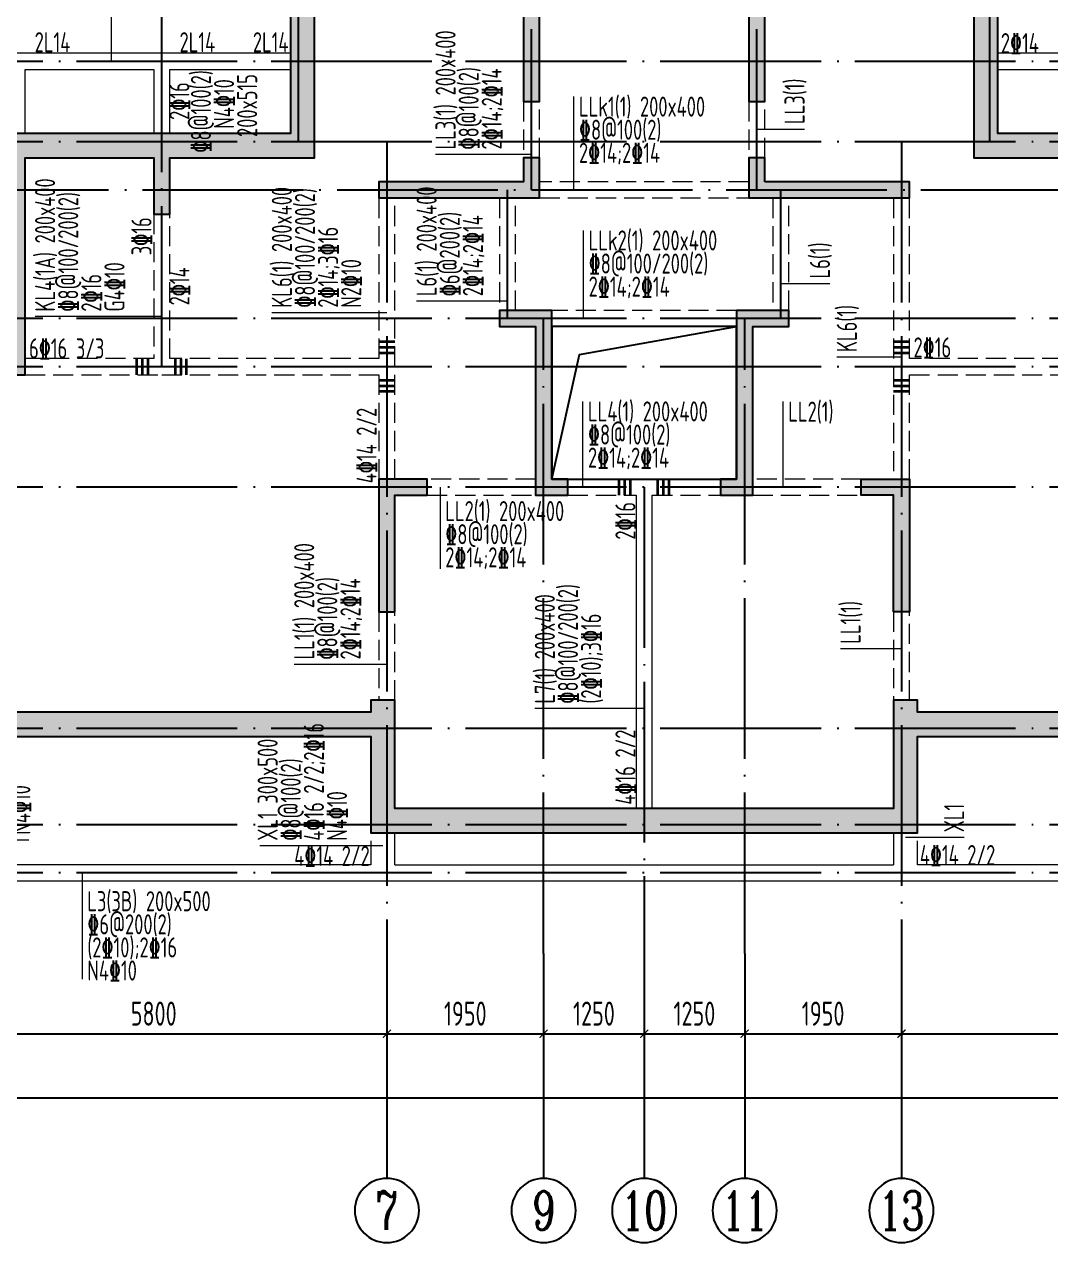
# Model space of a CAD drawing. Extents: x -668857 to 154266, y -275694 to 291306.
# Drawn here: x -104808 to -92044, y 189096 to 204256 of the extents above; entities that cross this region are included whole.
import ezdxf
from ezdxf.enums import TextEntityAlignment as Align

# ---------------------------------------------------------------- set-up
doc = ezdxf.new("R2010")
doc.units = 0
doc.header["$LTSCALE"] = 1000
doc.linetypes.add('DASH', pattern=[0.35, 0.25, -0.1])
doc.linetypes.add('DOTE', pattern=[2.42, 2, -0.2, 0.02, -0.2])
doc.layers.get('0').update_dxf_attribs({"linetype": 'CONTINUOUS'})
doc.layers.get('DEFPOINTS').update_dxf_attribs({"linetype": 'CONTINUOUS'})
for name, color, linetype in [('A-AXIS', 1, 'CONTINUOUS'), ('A-DOTE', 10, 'DOTE'), ('AXIS_NUM', 7, 'CONTINUOUS'), ('S-D洞口', 4, 'CONTINUOUS'), ('S-L主梁线', 4, 'DASH'), ('S-L梁编号', 6, 'CONTINUOUS'), ('S-L梁配筋', 7, 'CONTINUOUS'), ('S-Q墙填充', 252, 'CONTINUOUS'), ('S-Q墙实线', 6, 'CONTINUOUS'), ('S-Y一般标注', 3, 'CONTINUOUS')]:
    doc.layers.add(name, color=color, linetype=linetype)
doc.layers.add('梁附加箍筋', color=1, linetype='CONTINUOUS', lineweight=35)
doc.styles.add('TSSD_Axis', font='complex.shx', dxfattribs={"width": 0.7, "bigfont": 'hztxt.shx'})
doc.styles.add('TSSD_DIMENSION', font='Tssdeng.shx', dxfattribs={"width": 0.7, "bigfont": 'tssdchn.shx'})
doc.styles.add('TSSD_REIN', font='tssdeng.shx', dxfattribs={"width": 0.7, "height": 300, "bigfont": 'tssdchn.shx'})
doc.dimstyles.new('TSSD_100_100', dxfattribs={"dimtxt": 300, "dimasz": 100, "dimexe": 100, "dimexo": 250, "dimgap": 100, "dimtad": 1, "dimdec": 0, "dimzin": 0, "dimdsep": 46, "dimtxsty": 'TSSD_DIMENSION', "dimblk": 'ARCHTICK', "dimcen": 0, "dimdle": 100, "dimclrt": 7, "dimadec": 0, "dimazin": 0, "dimtfac": 1, "dimtdec": 0, "dimtix": 1, "dimtmove": 2, "dimatfit": 3, "dimldrblk": 'ARCHTICK', "dimfxl": 0, "dimtolj": 1, "dimtzin": 0, "dimarcsym": 0})

# ---------------------------------------------------------------- blocks, each defined once
blk = doc.blocks.new('_ArchTick')
at = {"color": 0, "linetype": 'ByBlock', "const_width": 0.15}
blk.add_lwpolyline([(-0.5, -0.5), (0.5, 0.5)], dxfattribs=at)
blk = doc.blocks.new('*D117')
at = {"layer": 'DEFPOINTS', "color": 0}
for p in [(8100, 3600), (13900, 3600), (13900, 2600)]:
    blk.add_point(p, dxfattribs=at)
at = {"layer": 'S-Y一般标注', "color": 0, "lineweight": -2}
for p, q in [((8100, 3350), (8100, 2500)), ((13900, 3350), (13900, 2500)), ((8000, 2600), (14000, 2600))]:
    blk.add_line(p, q, dxfattribs=at)
at = {"layer": 'S-Y一般标注', "color": 0, "lineweight": -2, "xscale": 100, "yscale": 100, "zscale": 100, "rotation": 180}
blk.add_blockref('_ArchTick', (8100, 2600), dxfattribs=at)
at = {"layer": 'S-Y一般标注', "color": 0, "lineweight": -2, "xscale": 100, "yscale": 100, "zscale": 100}
blk.add_blockref('_ArchTick', (13900, 2600), dxfattribs=at)
at = {"layer": 'S-Y一般标注', "color": 7, "insert": (11000, 2850), "char_height": 300, "attachment_point": 5, "style": 'TSSD_DIMENSION'}
blk.add_mtext('\\A1;5800', dxfattribs=at)
blk = doc.blocks.new('ts_axno')
at = {"color": 0, "linetype": 'ByBlock', "lineweight": -2}
blk.add_circle((0, 0), 0.5, dxfattribs=at)
at = {"color": 0, "linetype": 'ByBlock', "lineweight": -2, "style": 'TSSD_Axis', "width": 0.7}
blk.add_attdef('A', text='', height=0.6, dxfattribs=at).set_placement((0, 0), align=Align.MIDDLE_CENTER)
blk = doc.blocks.new('*D118')
at = {"layer": 'DEFPOINTS', "color": 0}
for p in [(18350, 3600), (20300, 3600), (20300, 2600)]:
    blk.add_point(p, dxfattribs=at)
at = {"layer": 'S-Y一般标注', "color": 0, "lineweight": -2}
for p, q in [((18350, 3350), (18350, 2500)), ((20300, 3350), (20300, 2500)), ((18250, 2600), (20400, 2600))]:
    blk.add_line(p, q, dxfattribs=at)
at = {"layer": 'S-Y一般标注', "color": 0, "lineweight": -2, "xscale": 100, "yscale": 100, "zscale": 100, "rotation": 180}
blk.add_blockref('_ArchTick', (18350, 2600), dxfattribs=at)
at = {"layer": 'S-Y一般标注', "color": 0, "lineweight": -2, "xscale": 100, "yscale": 100, "zscale": 100}
blk.add_blockref('_ArchTick', (20300, 2600), dxfattribs=at)
at = {"layer": 'S-Y一般标注', "color": 7, "insert": (19325, 2850), "char_height": 300, "attachment_point": 5, "style": 'TSSD_DIMENSION'}
blk.add_mtext('\\A1;1950', dxfattribs=at)
blk = doc.blocks.new('*D119')
at = {"layer": 'DEFPOINTS', "color": 0}
for p in [(20300, 3600), (26100, 3600), (26100, 2600)]:
    blk.add_point(p, dxfattribs=at)
at = {"layer": 'S-Y一般标注', "color": 0, "lineweight": -2}
for p, q in [((20300, 3350), (20300, 2500)), ((26100, 3350), (26100, 2500)), ((20200, 2600), (26200, 2600))]:
    blk.add_line(p, q, dxfattribs=at)
at = {"layer": 'S-Y一般标注', "color": 0, "lineweight": -2, "xscale": 100, "yscale": 100, "zscale": 100, "rotation": 180}
blk.add_blockref('_ArchTick', (20300, 2600), dxfattribs=at)
at = {"layer": 'S-Y一般标注', "color": 0, "lineweight": -2, "xscale": 100, "yscale": 100, "zscale": 100}
blk.add_blockref('_ArchTick', (26100, 2600), dxfattribs=at)
at = {"layer": 'S-Y一般标注', "color": 7, "insert": (23200, 2850), "char_height": 300, "attachment_point": 5, "style": 'TSSD_DIMENSION'}
blk.add_mtext('\\A1;5800', dxfattribs=at)
blk = doc.blocks.new('*D128')
at = {"layer": 'DEFPOINTS', "color": 0}
for p in [(4600, 3600), (54600, 3600), (54600, 1800)]:
    blk.add_point(p, dxfattribs=at)
at = {"layer": 'S-Y一般标注', "color": 0, "lineweight": -2}
for p, q in [((4600, 3350), (4600, 1700)), ((54600, 3350), (54600, 1700)), ((4500, 1800), (54700, 1800))]:
    blk.add_line(p, q, dxfattribs=at)
at = {"layer": 'S-Y一般标注', "color": 0, "lineweight": -2, "xscale": 100, "yscale": 100, "zscale": 100, "rotation": 180}
blk.add_blockref('_ArchTick', (4600, 1800), dxfattribs=at)
at = {"layer": 'S-Y一般标注', "color": 0, "lineweight": -2, "xscale": 100, "yscale": 100, "zscale": 100}
blk.add_blockref('_ArchTick', (54600, 1800), dxfattribs=at)
at = {"layer": 'S-Y一般标注', "color": 7, "insert": (29600, 2050), "char_height": 300, "attachment_point": 5, "style": 'TSSD_DIMENSION'}
blk.add_mtext('\\A1;50000', dxfattribs=at)
blk = doc.blocks.new('*D129')
at = {"layer": 'DEFPOINTS', "color": 0}
for p in [(13900, 3600), (15850, 3600), (15850, 2600)]:
    blk.add_point(p, dxfattribs=at)
at = {"layer": 'S-Y一般标注', "color": 0, "lineweight": -2}
for p, q in [((13900, 3350), (13900, 2500)), ((15850, 3350), (15850, 2500)), ((13800, 2600), (15950, 2600))]:
    blk.add_line(p, q, dxfattribs=at)
at = {"layer": 'S-Y一般标注', "color": 0, "lineweight": -2, "xscale": 100, "yscale": 100, "zscale": 100, "rotation": 180}
blk.add_blockref('_ArchTick', (13900, 2600), dxfattribs=at)
at = {"layer": 'S-Y一般标注', "color": 0, "lineweight": -2, "xscale": 100, "yscale": 100, "zscale": 100}
blk.add_blockref('_ArchTick', (15850, 2600), dxfattribs=at)
at = {"layer": 'S-Y一般标注', "color": 7, "insert": (14875, 2850), "char_height": 300, "attachment_point": 5, "style": 'TSSD_DIMENSION'}
blk.add_mtext('\\A1;1950', dxfattribs=at)
blk = doc.blocks.new('*D147')
at = {"layer": 'DEFPOINTS', "color": 0}
for p in [(15850, 3600), (17100, 3600), (17100, 2600)]:
    blk.add_point(p, dxfattribs=at)
at = {"layer": 'S-Y一般标注', "color": 0, "lineweight": -2}
for p, q in [((15850, 3350), (15850, 2500)), ((17100, 3350), (17100, 2500)), ((15750, 2600), (17200, 2600))]:
    blk.add_line(p, q, dxfattribs=at)
at = {"layer": 'S-Y一般标注', "color": 0, "lineweight": -2, "xscale": 100, "yscale": 100, "zscale": 100, "rotation": 180}
blk.add_blockref('_ArchTick', (15850, 2600), dxfattribs=at)
at = {"layer": 'S-Y一般标注', "color": 0, "lineweight": -2, "xscale": 100, "yscale": 100, "zscale": 100}
blk.add_blockref('_ArchTick', (17100, 2600), dxfattribs=at)
at = {"layer": 'S-Y一般标注', "color": 7, "insert": (16475, 2850), "char_height": 300, "attachment_point": 5, "style": 'TSSD_DIMENSION'}
blk.add_mtext('\\A1;1250', dxfattribs=at)
blk = doc.blocks.new('*D148')
at = {"layer": 'DEFPOINTS', "color": 0}
for p in [(17100, 3600), (18350, 3600), (18350, 2600)]:
    blk.add_point(p, dxfattribs=at)
at = {"layer": 'S-Y一般标注', "color": 0, "lineweight": -2}
for p, q in [((17100, 3350), (17100, 2500)), ((18350, 3350), (18350, 2500)), ((17000, 2600), (18450, 2600))]:
    blk.add_line(p, q, dxfattribs=at)
at = {"layer": 'S-Y一般标注', "color": 0, "lineweight": -2, "xscale": 100, "yscale": 100, "zscale": 100, "rotation": 180}
blk.add_blockref('_ArchTick', (17100, 2600), dxfattribs=at)
at = {"layer": 'S-Y一般标注', "color": 0, "lineweight": -2, "xscale": 100, "yscale": 100, "zscale": 100}
blk.add_blockref('_ArchTick', (18350, 2600), dxfattribs=at)
at = {"layer": 'S-Y一般标注', "color": 7, "insert": (17725, 2850), "char_height": 300, "attachment_point": 5, "style": 'TSSD_DIMENSION'}
blk.add_mtext('\\A1;1250', dxfattribs=at)
blk = doc.blocks.new('20210807.15313460')
at = {"layer": 'S-Q墙填充', "ltscale": 0.5}
h = blk.add_hatch(dxfattribs=at)
h.set_pattern_fill('ARMORED', color=252, scale=30, style=0)
h.set_pattern_definition([(50, (11951.9, 28771.39), (215.17805, -18.82564), [22.5, -247.5]), (355, (11951.9, 28771.4), (-41.6254, 225.65764), [18, -198]), (100.4514, (11969.82, 28769.82), (173.5528, 206.83186), [19.12206, -210.34263]), (46.1842, (11951.9, 28831.4), (320.1723, -49.6557), [33.75, -371.25]), (96.6356, (11978.57, 28827.25), (280.3988, 292.2354), [28.6831, -315.5139]), (351.1842, (11951.9, 28831.4), (280.3986, 292.2356), [27, -297]), (21, (11981.9, 28816.39), (179.07212, -120.78567), [22.5, -247.5]), (326, (11981.9, 28816.4), (72.9946, 217.545), [18, -198]), (71.4514, (11996.82, 28806.32), (252.0668, 96.75915), [19.12206, -210.34263]), (37.5, (11951.89, 28771.39), (3.647957, 99.868156), [0, -195.6, 0, -201, 0, -198.75]), (7.5, (11951.89, 28771.39), (78.92086, 118.32351), [0, -114.6, 0, -191.1, 0, -75.75]), (327.5, (11884.99, 28771.39), (160.14673, -6.76646), [0, -75, 0, -234, 0, -310.5]), (317.5, (11855, 28771.39), (174.95585, 30.0315), [0, -97.5, 0, -155.4, 0, -220.5]), (45, (11951.9, 28771.39), (-106.06602, 106.06602), [])])
h.paths.add_polyline_path([(111116, 66140), (109616, 66140), (109216, 66140), (106316, 66140), (105866, 66140), (104966, 66140), (104516, 66140), (102916, 66140), (102916, 67040), (102916, 67940), (102366, 67940), (100716, 67940), (100116, 67942), (100115, 68190), (96916, 68190), (96916, 67940), (96316, 67940), (94716, 67940), (94116, 67940), (94116, 67040), (94116, 66140), (81316, 66140), (80866, 66140), (79966, 66140), (79516, 66140), (77916, 66140), (77916, 67040), (77916, 67940), (77366, 67940), (75715, 67940), (75116, 67940), (75116, 68190), (71916, 68190), (71916, 67940), (71316, 67940), (69716, 67940), (69116, 67940), (69116, 67040), (69116, 66140), (60916, 66140), (60916, 63240), (60916, 60640), (60916, 58640), (63616, 58640), (70116, 58639), (70116, 57440), (71166, 57440), (73516, 57440), (75866, 57440), (76916, 57440), (76916, 58640), (82516, 58640), (83416, 58640), (86016, 58640), (88616, 58640), (89516, 58640), (95216, 58640), (95216, 57440), (96166, 57440), (98516, 57440), (100866, 57440), (101816, 57440), (101816, 58640), (107516, 58640), (108416, 58640), (111116, 58640)])
h.paths.add_polyline_path([(64616, 58940), (64616, 60290), (64416, 60290), (64416, 58940), (63616, 58940), (61216, 58940), (61216, 60640), (61216, 63140), (61816, 63140), (61816, 63340), (61216, 63340), (61216, 65840), (61516, 65840), (62416, 65840), (62716, 65840), (62716, 65290), (62916, 65290), (62916, 65840), (65616, 65840), (65616, 63140), (65816, 63140), (65816, 65840), (66166, 65840), (67066, 65840), (67416, 65840), (67416, 65140), (67616, 65140), (67616, 65840), (69416, 65840), (69416, 67040), (69416, 67640), (69716, 67640), (71316, 67640), (72016, 67640), (72016, 66540), (72216, 66540), (72216, 67840), (72216, 67890), (74816, 67890), (74816, 67840), (74816, 66540), (75016, 66540), (75016, 67640), (75715, 67640), (77366, 67640), (77616, 67640), (77616, 67040), (77616, 65840), (79416, 65840), (79416, 65140), (79616, 65140), (79616, 65840), (79966, 65840), (80866, 65840), (81216, 65840), (81216, 63140), (81416, 63140), (81416, 65840), (84116, 65840), (84116, 63140), (84316, 63140), (84316, 65840), (84616, 65840), (85616, 65840), (85916, 65840), (85916, 65840), (86116, 65840), (86116, 65840), (86416, 65840), (87416, 65840), (87716, 65840), (87716, 63139), (87916, 63139), (87916, 65840), (90616, 65840), (90616, 63140), (90816, 63140), (90816, 65840), (91166, 65840), (92066, 65840), (92416, 65840), (92416, 65140), (92616, 65140), (92616, 65840), (94416, 65840), (94416, 67040), (94416, 67640), (94716, 67640), (96316, 67640), (97016, 67640), (97016, 66540), (97216, 66540), (97216, 67890), (99816, 67890), (99816, 66540), (100016, 66540), (100016, 67640), (100716, 67640), (102366, 67640), (102616, 67640), (102616, 67040), (102616, 65840), (104416, 65840), (104416, 65140), (104616, 65140), (104616, 65840), (104966, 65840), (105866, 65840), (106216, 65840), (106216, 63140), (106416, 63140), (106416, 65840), (109116, 65840), (109116, 65290), (109316, 65290), (109316, 65840), (109616, 65840), (110516, 65840), (110816, 65840), (110816, 63340), (110216, 63340), (110216, 63140), (110816, 63140), (110816, 60640), (110816, 58940), (108416, 58940), (107616, 58940), (107616, 60290), (107416, 60290), (107416, 58940), (101816, 58940), (101816, 59090), (101516, 59090), (101516, 58740), (101516, 57740), (100866, 57740), (98516, 57740), (96166, 57740), (95516, 57740), (95516, 58740), (95516, 59090), (95216, 59090), (95216, 58940), (89616, 58940), (89616, 60290), (89416, 60290), (89416, 58940), (88616, 58940), (86016, 58940), (83416, 58940), (82616, 58940), (82616, 60290), (82416, 60290), (82416, 58940), (76916, 58939), (76916, 59090), (76616, 59090), (76616, 58739), (76616, 57740), (75866, 57740), (73516, 57740), (71166, 57740), (70416, 57740), (70416, 58739), (70416, 59090), (70116, 59090), (70116, 58939)], flags=16)
at = {"layer": 'S-Q墙填充'}
h = blk.add_hatch(color=252, dxfattribs=at)
h.dxf.hatch_style = 1
h.paths.add_polyline_path([(72216, 65340), (72216, 65840), (72016, 65840), (72016, 65540), (71816, 65540), (70216, 65540), (70216, 65340), (71816, 65340)])
h = blk.add_hatch(color=252, dxfattribs=at)
h.dxf.hatch_style = 1
h.paths.add_polyline_path([(75016, 65540), (75016, 65840), (74816, 65840), (74816, 65340), (75216, 65340), (76816, 65340), (76816, 65540), (75216, 65540)])
h = blk.add_hatch(color=252, dxfattribs=at)
h.dxf.hatch_style = 1
h.paths.add_polyline_path([(72366, 63940), (71716, 63940), (71716, 63740), (72166, 63740), (72166, 61640), (72566, 61640), (72566, 61840), (72366, 61840)])
h = blk.add_hatch(color=252, dxfattribs=at)
h.dxf.hatch_style = 1
h.paths.add_polyline_path([(74666, 61840), (74466, 61840), (74466, 61640), (74866, 61640), (74866, 63740), (75316, 63740), (75316, 63940), (74666, 63940)])
h = blk.add_hatch(color=252, dxfattribs=at)
h.dxf.hatch_style = 1
h.paths.add_polyline_path([(70416, 60189), (70416, 61640), (70816, 61640), (70816, 61840), (70216, 61840), (70216, 60189)])
h = blk.add_hatch(color=252, dxfattribs=at)
h.dxf.hatch_style = 1
h.paths.add_polyline_path([(76616, 60189), (76616, 61640), (76216, 61640), (76216, 61840), (76816, 61840), (76816, 60189)])
at = {"layer": 'S-D洞口', "color": 5}
blk.add_lwpolyline([(72366, 61840), (74666, 61840), (74666, 63740), (72366, 63740), (72366, 61840), (72712, 63393), (74666, 63740)], dxfattribs=at)
at = {"layer": 'S-L主梁线', "linetype": 'ByBlock', "lineweight": 18}
for p, q in [((67516, 67140), (65716, 67140)), ((69116, 67140), (67516, 67140)), ((79516, 67140), (77916, 67140)), ((65816, 66940), (67416, 66940)), ((65816, 66140), (65816, 66940)), ((67416, 66940), (67416, 66140)), ((67616, 66940), (69116, 66940)), ((67616, 66140), (67616, 66940)), ((77916, 66940), (79416, 66940)), ((73416, 61640), (73416, 57740)), ((73616, 57740), (73616, 61640)), ((70116, 57340), (70116, 57040)), ((70416, 57040), (70416, 57440)), ((76616, 57440), (76616, 57040)), ((76916, 57040), (76916, 57340)), ((70116, 57040), (64616, 57040)), ((70416, 57040), (76616, 57040)), ((82416, 57040), (76916, 57040)), ((64516, 56840), (70416, 56840)), ((70416, 56840), (76616, 56840)), ((76616, 56840), (82516, 56840))]:
    blk.add_line(p, q, dxfattribs=at)
at = {"layer": 'S-L主梁线', "linetype": 'DASH', "lineweight": 18}
for p, q in [((72016, 66540), (72016, 65840)), ((72216, 65840), (72216, 66540)), ((74816, 66540), (74816, 65840)), ((75016, 65840), (75016, 66540)), ((74816, 65540), (72216, 65540)), ((70216, 65340), (70216, 63340)), ((70416, 63240), (70416, 65340)), ((71716, 65340), (71716, 63940)), ((71916, 63940), (71916, 65340)), ((72216, 65340), (74816, 65340)), ((75116, 65340), (75116, 63940)), ((75316, 63940), (75316, 65340)), ((76616, 65340), (76616, 63240)), ((76816, 63340), (76816, 65340)), ((67416, 65140), (67416, 63340)), ((67616, 63340), (67616, 65140)), ((74666, 63940), (72366, 63940)), ((72366, 63740), (74666, 63740)), ((67416, 63340), (65816, 63340)), ((70216, 63340), (67616, 63340)), ((70416, 61840), (70416, 63240)), ((76616, 63240), (76616, 61840)), ((79416, 63340), (76816, 63340)), ((65816, 63140), (67516, 63140)), ((67516, 63140), (70216, 63140)), ((70216, 63140), (70216, 61840)), ((76816, 63140), (79516, 63140)), ((76816, 61840), (76816, 63140)), ((72166, 61840), (70816, 61840)), ((73516, 61840), (72566, 61840)), ((74466, 61840), (73516, 61840)), ((76216, 61840), (74866, 61840)), ((70416, 61640), (70416, 61640)), ((70816, 61640), (72166, 61640)), ((72566, 61640), (73416, 61640)), ((73616, 61640), (74466, 61640)), ((74866, 61640), (76216, 61640)), ((76616, 61640), (76616, 61640)), ((70216, 60189), (70216, 59090)), ((70416, 59090), (70416, 60189)), ((76616, 60189), (76616, 59090)), ((76816, 59090), (76816, 60189))]:
    blk.add_line(p, q, dxfattribs=at)
at = {"layer": 'S-Q墙实线'}
for points in [[(79516, 66140), (77916, 66140), (77916, 67940), (75116, 67940), (75116, 68190), (71916, 68190), (71916, 67940), (69116, 67940), (69116, 66140), (60916, 66140), (60916, 58640), (70116, 58639), (70116, 57440), (70966, 57440), (73516, 57440), (76066, 57440), (76916, 57440), (76916, 58640), (95216, 58640)], [(82416, 58940), (76916, 58939), (76916, 59090), (76616, 59090), (76616, 58839), (76616, 57740), (70416, 57740), (70416, 58839), (70416, 59090), (70116, 59090), (70116, 58939), (64616, 58940)], [(65616, 63140), (65816, 63140), (65816, 65840), (66166, 65840), (67066, 65840), (67416, 65840), (67416, 65140), (67616, 65140), (67616, 65840), (69416, 65840), (69416, 67640)], [(72016, 67640), (72016, 66540), (72216, 66540), (72216, 67840)], [(74816, 67840), (74816, 66540), (75016, 66540), (75016, 67640)], [(77616, 67640), (77616, 65840), (79416, 65840)]]:
    blk.add_lwpolyline(points, dxfattribs=at)
for points in [[(72216, 65340), (72216, 65840), (72016, 65840), (72016, 65540), (71816, 65540), (70216, 65540), (70216, 65340), (71816, 65340)], [(75016, 65540), (75016, 65840), (74816, 65840), (74816, 65340), (75216, 65340), (76816, 65340), (76816, 65540), (75216, 65540)], [(72366, 63940), (71716, 63940), (71716, 63740), (72166, 63740), (72166, 61640), (72566, 61640), (72566, 61840), (72366, 61840)], [(74666, 61840), (74466, 61840), (74466, 61640), (74866, 61640), (74866, 63740), (75316, 63740), (75316, 63940), (74666, 63940)], [(70416, 60189), (70416, 61640), (70816, 61640), (70816, 61840), (70216, 61840), (70216, 60189)], [(76616, 60189), (76616, 61640), (76216, 61640), (76216, 61840), (76816, 61840), (76816, 60189)]]:
    blk.add_lwpolyline(points, close=True, dxfattribs=at)
blk = doc.blocks.new('20210726.16350016')
at = {"layer": 'A-AXIS'}
for p, q in [((13900, 3600), (13900, 800)), ((15850, 3600), (15850, 800)), ((17100, 3600), (17100, 800)), ((18350, 3600), (18350, 800)), ((20300, 3600), (20300, 800))]:
    blk.add_line(p, q, dxfattribs=at)
at = {"layer": 'A-DOTE'}
for p, q in [((11100, 10900), (11100, 21100)), ((12800, 13700), (12800, 21100)), ((15700, 13100.3), (15700, 21100)), ((18500, 13100.3), (18500, 21100)), ((21400, 13700), (21400, 21100)), ((55600, 14700), (3600, 14700)), ((55600, 13700), (3600, 13700)), ((13900.2, 13700), (13900, 3600)), ((20299.8, 13700), (20300, 3600)), ((3600, 13100.3), (55600, 13100.3)), ((15400, 11500), (15400, 13100)), ((18800, 11500), (18800, 13100)), ((55600, 11500), (3600, 11500)), ((15850, 3600), (15850, 11500)), ((18350, 3600), (18350, 11500)), ((55600, 10900), (3600, 10900)), ((55600, 9400), (3600, 9400)), ((17100, 9400), (17100, 3600)), ((55600, 6400), (3600, 6400)), ((55600, 5200), (3600, 5200)), ((55600, 4600), (3600, 4600))]:
    blk.add_line(p, q, dxfattribs=at)
at = {"layer": 'A-AXIS'}
ref = blk.add_blockref('ts_axno', (13900, 400), dxfattribs=dict(at, xscale=-800, yscale=800, zscale=800, rotation=180))
ref.add_attrib('5', '7', dxfattribs={"layer": 'AXIS_NUM', "height": 480, "style": 'TSSD_Axis', "width": 0.7}).set_placement((13900, 400), align=Align.MIDDLE_CENTER)
ref = blk.add_blockref('ts_axno', (15850, 400), dxfattribs=dict(at, xscale=-800, yscale=800, zscale=800, rotation=180))
ref.add_attrib('19', '9', dxfattribs={"layer": 'AXIS_NUM', "height": 480, "style": 'TSSD_Axis', "width": 0.7}).set_placement((15850, 400), align=Align.MIDDLE_CENTER)
ref = blk.add_blockref('ts_axno', (17100, 400), dxfattribs=dict(at, xscale=-800, yscale=800, zscale=800, rotation=180))
ref.add_attrib('8', '10', dxfattribs={"layer": 'AXIS_NUM', "height": 480, "style": 'TSSD_Axis', "width": 0.7}).set_placement((17100, 400), align=Align.MIDDLE_CENTER)
ref = blk.add_blockref('ts_axno', (18350, 400), dxfattribs=dict(at, xscale=-800, yscale=800, zscale=800, rotation=180))
ref.add_attrib('19', '11', dxfattribs={"layer": 'AXIS_NUM', "height": 480, "style": 'TSSD_Axis', "width": 0.7}).set_placement((18350, 400), align=Align.MIDDLE_CENTER)
ref = blk.add_blockref('ts_axno', (20300, 400), dxfattribs=dict(at, xscale=-800, yscale=800, zscale=800, rotation=180))
ref.add_attrib('8', '13', dxfattribs={"layer": 'AXIS_NUM', "height": 480, "style": 'TSSD_Axis', "width": 0.7}).set_placement((20300, 400), align=Align.MIDDLE_CENTER)
at = {"layer": 'S-Y一般标注'}
for base, p1, p2, picture, middle in [((54600, 1800), (4600, 3600), (54600, 3600), '*D128', (29600, 2050)), ((13900, 2600), (8100, 3600), (13900, 3600), '*D117', (11000, 2850)), ((15850, 2600), (13900, 3600), (15850, 3600), '*D129', (14875, 2850)), ((17100, 2600), (15850, 3600), (17100, 3600), '*D147', (16475, 2850)), ((18350, 2600), (17100, 3600), (18350, 3600), '*D148', (17725, 2850)), ((20300, 2600), (18350, 3600), (20300, 3600), '*D118', (19325, 2850)), ((26100, 2600), (20300, 3600), (26100, 3600), '*D119', (23200, 2850))]:
    dim = blk.add_linear_dim(base=base, p1=p1, p2=p2, dimstyle='TSSD_100_100', dxfattribs=at)
    dim.commit()
    dim.dimension.update_dxf_attribs({"geometry": picture, "text_midpoint": middle})

msp = doc.modelspace()

# ---------------------------------------------------------------- linework, layer by layer
at = {"layer": 'S-L梁编号', "lineweight": 18}
for p, q in [((-103723.62, 203795.97), (-103723.62, 205429.29)), ((-97972.44, 202196.24), (-97972.44, 203357.82)), ((-95699.28, 202953.61), (-95103.61, 202953.61)), ((-98499.29, 202636.6), (-99694.59, 202636.6)), ((-97852.18, 200595.97), (-97852.18, 201692.46)), ((-95399.41, 201031.09), (-94788.88, 201031.09)), ((-98799.35, 200810.62), (-99929.54, 200810.62)), ((-100299.28, 200667.37), (-101730.41, 200667.37)), ((-93899.29, 200115.11), (-94703.3, 200115.11)), ((-97860.62, 198495.97), (-97860.62, 199564.51)), ((-95369.74, 198495.97), (-95369.74, 199561.43)), ((-99635.71, 198495.97), (-99635.71, 197479.98)), ((-93899.3, 196485.85), (-94658.1, 196485.85)), ((-100299.27, 196290.07), (-101452.21, 196290.07)), ((-97099.27, 195740.87), (-98459.29, 195740.87)), ((-106099.27, 194109.78), (-104751.6, 194109.78)), ((-93849.3, 194139.91), (-93117.57, 194139.91)), ((-100349.27, 194034.58), (-101878.35, 194034.58)), ((-104087.44, 193696.13), (-104087.44, 192376.45))]:
    msp.add_line(p, q, dxfattribs=at)
at = {"layer": 'S-L梁编号', "color": 6, "lineweight": 18}
msp.add_line((-103099.27, 200619.14), (-104674.68, 200619.14), dxfattribs=at)
at = {"layer": '梁附加箍筋', "lineweight": 35}
for p, q in [((-100199.28, 200305.97), (-100399.28, 200305.97)), ((-93799.29, 200305.97), (-93999.29, 200305.97)), ((-100199.28, 200235.97), (-100399.28, 200235.97)), ((-100199.28, 200165.97), (-100399.28, 200165.97)), ((-93799.29, 200235.97), (-93999.29, 200235.97)), ((-93799.29, 200165.97), (-93999.29, 200165.97)), ((-103409.27, 199895.97), (-103409.27, 200095.97)), ((-103339.27, 199895.97), (-103339.27, 200095.97)), ((-103269.27, 199895.97), (-103269.27, 200095.97)), ((-102929.27, 199895.97), (-102929.27, 200095.97)), ((-102859.27, 199895.97), (-102859.27, 200095.97)), ((-102789.27, 199895.97), (-102789.27, 200095.97)), ((-100199.28, 199825.97), (-100399.28, 199825.97)), ((-93799.29, 199825.97), (-93999.29, 199825.97)), ((-100199.28, 199755.97), (-100399.28, 199755.97)), ((-100199.28, 199685.97), (-100399.28, 199685.97)), ((-93799.29, 199755.97), (-93999.29, 199755.97)), ((-93799.29, 199685.97), (-93999.29, 199685.97)), ((-97409.27, 198395.97), (-97409.27, 198595.97)), ((-97339.27, 198395.97), (-97339.27, 198595.97)), ((-97269.27, 198395.97), (-97269.27, 198595.97)), ((-96929.27, 198395.97), (-96929.27, 198595.97)), ((-96859.27, 198395.97), (-96859.27, 198595.97)), ((-96789.27, 198395.97), (-96789.27, 198595.97))]:
    msp.add_line(p, q, dxfattribs=at)

# ---------------------------------------------------------------- block references
at = {"layer": 'A-DOTE'}
msp.add_blockref('20210726.16350016', (-114199.28, 189095.92), dxfattribs=at)
at = {"layer": 'S-Q墙填充'}
msp.add_blockref('20210807.15313460', (-170614.93, 136756.4), dxfattribs=at)

# ---------------------------------------------------------------- texts
at = {"layer": 'S-L梁编号', "color": 6, "style": 'TSSD_REIN', "width": 0.7}
for s, p in [('LL3(1) 200x400', (-99444.59, 202699.1)), ('LL3(1)', (-95103.61, 203016.11)), ('KL4(1A) 200x400', (-104424.68, 200681.64)), ('KL6(1) 200x400', (-101480.41, 200729.87)), ('L6(1) 200x400', (-99679.54, 200873.12)), ('L6(1)', (-94788.88, 201093.59)), ('KL6(1)', (-94453.3, 200177.61)), ('LL1(1) 200x400', (-101202.21, 196352.57)), ('L7(1) 200x400', (-98209.29, 195803.37)), ('LL1(1)', (-94408.1, 196548.35)), ('XL1 300x500', (-101657.2, 194097.08)), ('XL1', (-93119.84, 194202.41))]:
    msp.add_text(s, height=250, rotation=90, dxfattribs=at).set_placement(p)
for s, p in [('LLk1(1) 200x400', (-97909.94, 203107.82)), ('LLk2(1) 200x400', (-97789.68, 201442.46)), ('LL4(1) 200x400', (-97798.12, 199314.51)), ('LL2(1)', (-95307.24, 199311.43)), ('LL2(1) 200x400', (-99573.21, 198074.21)), ('L3(3B) 200x500', (-104024.94, 193219.72))]:
    msp.add_text(s, height=250, dxfattribs=at).set_placement(p)
at = {"layer": 'S-L梁配筋', "color": 7, "style": 'TSSD_REIN', "width": 0.7}
for p in [(-104236.23, 203909.52), (-102434.9, 203909.52), (-101522.86, 203909.52)]:
    msp.add_text('2L14', height=250, dxfattribs=at).set_placement(p, align=Align.RIGHT)
for s, p in [('2%%13214', (-92663.38, 203898.06)), ('%%1328@100(2)', (-97909.94, 202820.32)), ('2%%13214;2%%13214', (-97909.94, 202532.82)), ('%%1328@100/200(2)', (-97789.68, 201154.96)), ('2%%13214;2%%13214', (-97789.68, 200867.46)), ('6%%13216 3/3', (-104749.27, 200099.26)), ('2%%13216', (-93749.3, 200111.09)), ('%%1328@100(2)', (-97798.12, 199027.01)), ('2%%13214;2%%13214', (-97798.12, 198739.51)), ('%%1328@100(2)', (-99573.21, 197786.71)), ('2%%13214;2%%13214', (-99573.21, 197499.21)), ('%%1326@200(2)', (-104024.94, 192932.22)), ('N4%%13210', (-104024.94, 192357.22))]:
    msp.add_text(s, height=250, dxfattribs=at).set_placement(p)
for s, p in [('%%1328@100(2)', (-102486.81, 202660.98)), ('200x515', (-101911.81, 202855.1)), ('%%1328@100(2)', (-99157.09, 202699.1)), ('2%%13214;2%%13214', (-98869.59, 202699.1)), ('N4%%13210', (-102199.31, 202957.55)), ('%%1328@100/200(2)', (-104137.18, 200681.64)), ('%%1328@100/200(2)', (-101192.91, 200729.87)), ('%%1326@200(2)', (-99392.04, 200873.12)), ('2%%13214;2%%13214', (-99104.54, 200873.12)), ('2%%13214;3%%13216', (-100905.41, 200729.87)), ('G4%%13210', (-103562.18, 200681.64)), ('N2%%13210', (-100617.91, 200729.87)), ('2%%13216', (-103849.68, 200681.64)), ('4%%13214 2/2', (-100426.34, 198545.97)), ('2%%13216', (-97207.28, 197844.27)), ('%%1328@100(2)', (-100914.71, 196352.57)), ('2%%13214;2%%13214', (-100627.21, 196352.57)), ('%%1328@100/200(2)', (-97921.79, 195803.37)), ('(2%%13210);3%%13216', (-97634.29, 195803.37)), ('4%%13216 2/2', (-97207.28, 194545.96)), ('%%1328@100(2)', (-101369.7, 194097.08)), ('N4%%13210', (-104732.37, 194172.28)), ('N4%%13210', (-100794.7, 194097.08))]:
    msp.add_text(s, height=250, rotation=90, dxfattribs=at).set_placement(p)
for s, p in [('2%%13216', (-102754.68, 203301.45)), ('3%%13216', (-103226.43, 201619.26)), ('2%%13214', (-102754.68, 200995.97))]:
    msp.add_text(s, height=250, rotation=90, dxfattribs=at).set_placement(p, align=Align.CENTER)
at = {"layer": 'S-L梁配筋', "color": 1, "style": 'TSSD_REIN', "width": 0.7}
msp.add_text('4%%13216 2/2;2%%13216', height=250, rotation=90, dxfattribs=at).set_placement((-101082.2, 194097.08))
msp.add_text('4%%13214 2/2', height=250, dxfattribs=at).set_placement((-100512.54, 193783.2), align=Align.RIGHT)
for s, p in [('4%%13214 2/2', (-93671.27, 193793.66)), ('(2%%13210);2%%13216', (-104024.94, 192644.72))]:
    msp.add_text(s, height=250, dxfattribs=at).set_placement(p)

doc.saveas('drawing.dxf')
